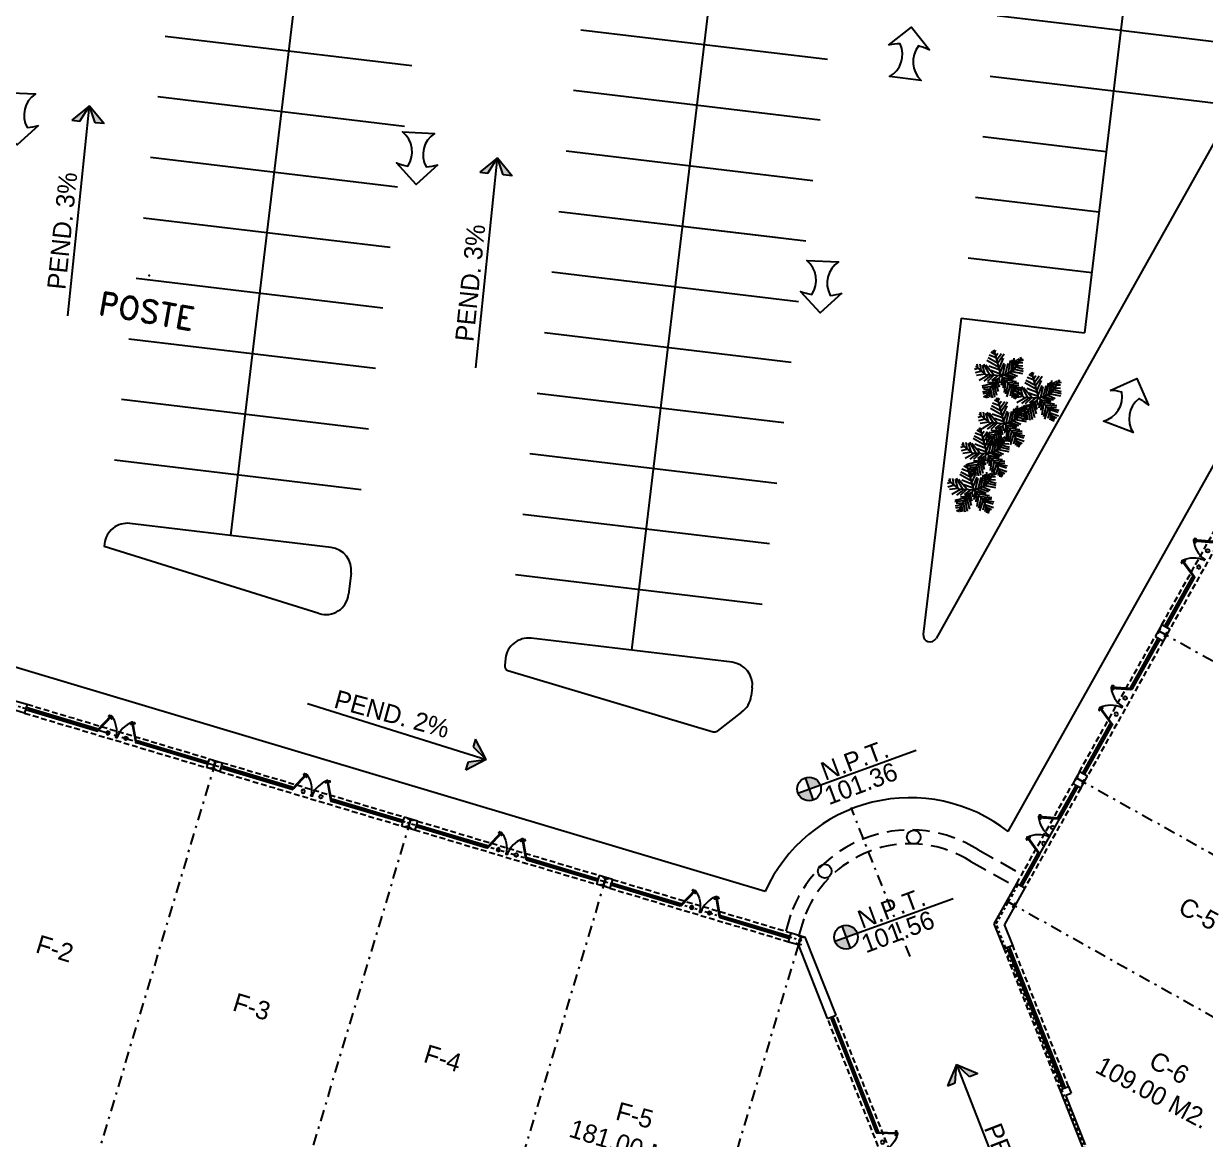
# Model space of a CAD drawing. Header units: millimetres. Extents: x 99 to 472, y 49 to 338.
# Drawn here: x 286.2 to 337.5, y 152.3 to 200.8 of the extents above; entities that cross this region are included whole.
import ezdxf

# ---------------------------------------------------------------- set-up
doc = ezdxf.new("R2010")
doc.units = ezdxf.units.MM
doc.linetypes.add('DASHDOT', pattern=[1, 0.5, -0.25, 0, -0.25])
doc.linetypes.add('HIDDEN', pattern=[0.375, 0.25, -0.125])
for name, color, linetype in [('AUX2', 6, 'Continuous'), ('BANQUETA', 4, 'Continuous'), ('BANQUETA.', 2, 'Continuous'), ('CALLES', 4, 'Continuous'), ('DETALLES', 4, 'Continuous'), ('EJE', 8, 'DASHDOT'), ('LOCALES', 5, 'Continuous'), ('MURO', 5, 'Continuous'), ('NIVELES', 32, 'Continuous'), ('PENDIENTES', 8, 'Continuous'), ('PUERTAS', 2, 'Continuous'), ('TEXTOS_Y_COTAS', 7, 'Continuous'), ('veg', 3, 'Continuous'), ('WALL', 4, 'Continuous')]:
    doc.layers.add(name, color=color, linetype=linetype)
doc.styles.add('ATTR', font='romans.shx', dxfattribs={"width": 0.8, "height": 0.7})
doc.styles.add('H1', font='hand.shx', dxfattribs={"height": 0.15})
doc.styles.add('ROMAND', font='romand.shx', dxfattribs={"height": 1})

# ---------------------------------------------------------------- blocks, each defined once
blk = doc.blocks.new('PUERTA90')
for p, q in [((0.087, 0.583), (0.051, 0.566)), ((0.14, 0.541), (0.121, 0.533)), ((0.144, 0.532), (0.126, 0.524)), ((0.182, 0.522), (0.156, 0.577)), ((0.037, 0.455), (0.011, 0.509)), ((0.049, 0.499), (0.067, 0.507)), ((0.053, 0.49), (0.071, 0.498)), ((0.434, -0.16), (0.397, -0.177)), ((0.45, -0.197), (0.397, -0.177)), ((0.414, -0.213), (0.434, -0.16))]:
    blk.add_line(p, q)
blk.add_lwpolyline([(0.051, 0.566, 0.210556), (-0.41, -0.237), (-0.395, -0.237), (-0.395, -0.252), (-0.41, -0.252)], format="xyb")
for points in [[(0.051, 0.566), (0.104, 0.547), (0.068, 0.53), (0.087, 0.583)], [(0.087, 0.489), (0.073, 0.494), (0.065, 0.512), (0.07, 0.525)], [(0.123, 0.506), (0.128, 0.519), (0.119, 0.537), (0.106, 0.542)], [(0.45, -0.252), (0.435, -0.252), (0.435, -0.237), (0.45, -0.237)]]:
    blk.add_lwpolyline(points)
for points in [[(0.45, -0.197), (0.087, 0.583), (0.051, 0.566), (0.414, -0.213)], [(0.182, 0.522), (0.146, 0.528), (0.137, 0.546), (0.156, 0.577), (0.165, 0.581), (0.191, 0.526)], [(0.002, 0.505), (0.011, 0.509), (0.047, 0.503), (0.055, 0.485), (0.037, 0.455), (0.027, 0.45)]]:
    blk.add_lwpolyline(points, close=True)
at = {"linetype": 'Continuous'}
for points in [[(-0.43, -0.262), (-0.43, -0.172), (-0.41, -0.172), (-0.41, -0.262)], [(0.47, -0.262), (0.47, -0.172), (0.45, -0.172), (0.45, -0.262)]]:
    blk.add_lwpolyline(points, close=True, dxfattribs=at)
at = {"layer": 'TEXTOS_Y_COTAS'}
blk.add_circle((-0.028, -0.182), 0.0765, dxfattribs=at)
at = {"layer": 'TEXTOS_Y_COTAS', "insert": (-0.083, -0.163), "char_height": 0.03, "width": 0.1975, "attachment_point": 1}
blk.add_mtext('\\fGraphite Light ATT|b0|i0|c162|p66;0.90', dxfattribs=at)
blk = doc.blocks.new('FLECHA3')
blk.add_lwpolyline([(-0.354, -0.354), (0, 0), (0.354, -0.354, 0.044777), (0.159, -0.308, 0.391731), (0.274, -0.89), (-0.274, -0.89, 0.391731), (-0.159, -0.308, 0.044777)], format="xyb", close=True)
blk = doc.blocks.new('arbol4')
for p, q in [((-0.15216, 0.75234), (-1.5867, 1.72758)), ((-0.2391, 1.28178), (-1.41282, 2.03412)), ((-0.36954, 1.97838), (-1.23894, 2.39634)), ((-0.45648, 2.42424), (-0.9564, 2.75862)), ((-0.54342, 2.81436), (-0.7173, 2.95368)), ((0.06774, -0.40404), (-0.56226, 3.01596)), ((-0.4782, 2.70288), (-0.32604, 2.95368)), ((-0.39126, 2.20134), (-0.08694, 2.56356)), ((-0.2826, 1.75548), (0.34776, 2.47998)), ((-0.2391, 1.25388), (0.69552, 2.39634)), ((-0.10872, 0.58512), (0.58686, 1.86696)), ((1.39104, 0.02784), (1.71708, 1.53258)), ((1.68774, 0.13596), (2.94774, 1.75596)), ((1.69536, 0.13932), (1.93446, 1.75548)), ((2.1735, 1.56042), (2.30394, 0.9474)), ((2.39088, 1.644), (2.58648, 1.30962)), ((2.71692, 1.78332), (2.78208, 1.56042)), ((-2.78214, 0.78018), (-3.28206, 0.6966)), ((-2.36916, 0.41796), (-3.23856, 0.25074)), ((-1.82226, -0.13404), (-3.08226, 1.12596)), ((-2.84736, 0.86382), (-2.8908, 1.33752)), ((-2.54304, 1.30962), (-2.47788, 0.52944)), ((-2.23878, 1.1703), (-2.0214, 0.05574)), ((-2.0649, 1.28178), (-1.3911, -0.16722)), ((-0.80424, -0.27864), (-1.7823, 1.11456)), ((-1.3911, 1.03098), (-0.10872, 0.41796)), ((-1.17372, 0.41796), (0, -0.11148)), ((0, 0), (0.60858, 1.1982)), ((0.06774, -0.40404), (1.68774, 0.13596)), ((0.30426, -0.30654), (0.73896, 1.05882)), ((0.6738, -0.19506), (1.13022, 1.1703)), ((1.04328, -0.05574), (1.45626, 1.47684)), ((1.52148, 0.05574), (2.86902, -0.30654)), ((1.84746, 0.33438), (2.95596, -0.0279)), ((1.9779, 1.44894), (2.0214, 0.58512)), ((2.06484, 0.58512), (2.99946, 0.25074)), ((2.23872, 0.78018), (2.95596, 0.66876)), ((2.49954, 1.14246), (2.99946, 1.08672)), ((2.6952, 1.3932), (3.1299, 1.44894)), ((-1.93446, -0.0279), (-3.06468, -0.08364)), ((-1.6302, -0.19506), (-2.80386, -0.75234)), ((-0.97812, -1.30968), (-2.4996, -1.53258)), ((-1.21722, -0.22296), (-2.217, -0.89172)), ((0.06774, -0.40404), (-1.82226, -0.13404)), ((-0.89118, -0.27864), (-1.73886, -0.9753)), ((-0.84768, -1.17036), (-1.73886, -1.17036)), ((0.06774, -0.40404), (-1.28226, -1.57404)), ((-0.32604, -0.33438), (-1.21722, -0.89172)), ((-1.17372, -1.50474), (-0.99984, -3.06516)), ((-0.32604, -0.75234), (-1.13028, -1.00314)), ((-0.9564, -1.30968), (-0.69552, -2.81436)), ((-0.73902, -1.08672), (-0.45648, -2.3685)), ((-0.49992, -0.91956), (-0.30432, -1.81122)), ((-0.21738, -0.61302), (-0.15216, -1.28178)), ((0.21732, -0.58518), (-0.02172, -1.61616)), ((0.06774, -0.40404), (1.14774, -1.75404)), ((0.17388, -0.55734), (1.52148, -0.9753)), ((0.36948, -0.78024), (0.1956, -1.95054)), ((0.60858, -1.08672), (0.28254, -2.56356)), ((0.45642, -0.30654), (1.63014, -0.91956)), ((0.91284, -1.4211), (0.45642, -2.81436)), ((0.52164, -0.9474), (1.99962, -1.28178)), ((0.73896, -0.19506), (1.91268, -0.75234)), ((0.80418, -1.30968), (2.28216, -1.53258)), ((1.15194, -0.05574), (2.1735, -0.61302)), ((-1.6302, -2.1456), (-2.4996, -2.28492)), ((-1.3911, -1.6998), (-2.47788, -1.72764)), ((-1.7823, -2.45214), (-2.47788, -2.53572)), ((-1.99968, -2.78652), (-2.39094, -2.95368)), ((-1.5432, -1.97844), (-2.34744, -1.95054)), ((-1.28226, -1.57404), (-2.18226, -3.10404)), ((-1.89102, -2.6193), (-1.84752, -3.06516)), ((-1.67364, -2.25708), (-1.60842, -3.03726)), ((-1.43454, -1.83912), (-1.30416, -3.1209)), ((1.15194, -1.75548), (0.56508, -3.14874)), ((1.28238, -2.22918), (1.02156, -3.093)), ((1.04328, -1.58832), (2.23872, -1.78338)), ((1.14774, -1.75404), (1.68774, -3.55404)), ((1.17372, -1.75548), (2.49954, -2.1456)), ((1.21716, -1.9227), (2.39088, -2.3964)), ((1.43454, -2.67504), (1.23888, -3.31596)), ((1.3476, -2.3685), (2.4126, -2.8422)), ((1.43454, -2.70288), (2.13006, -3.093)), ((1.5432, -3.00942), (1.91268, -3.26022)), ((1.5432, -3.14874), (1.45626, -3.45528)), ((1.67358, -3.39954), (1.76052, -3.45528))]:
    blk.add_line(p, q)
at = {"style": 'ATTR', "width": 0.8, "flags": 9}
blk.add_attdef('ESTCODE', (0.06774, -0.40404), '', height=0.042, dxfattribs=at)
blk = doc.blocks.new('A$C20FC3698')
at = {"layer": 'veg', "xscale": 0.9999998995489492, "yscale": 0.9999998995489492, "zscale": 0.9999998995489492}
blk.add_blockref('arbol4', (3.28, 3.55, -6.65), dxfattribs=at)

msp = doc.modelspace()

# ---------------------------------------------------------------- hatches: boundary and pattern name
at = {"layer": 'NIVELES'}
for points in [[(320.12665, 167.99985), (320.30259, 167.51478), (320.78766, 167.69073, 0.15795149), (320.59233, 167.94176, 0.24052554)], [(319.81753, 167.33884, 0.41421356), (320.47854, 167.02971), (320.30259, 167.51478)], [(321.73085, 161.56004), (321.90679, 161.07497), (322.39186, 161.25091, 0.15795149), (322.19652, 161.50194, 0.24052554)], [(321.42172, 160.89902, 0.41421356), (322.08274, 160.5899), (321.90679, 161.07497)]]:
    msp.add_hatch(color=256, dxfattribs=at).paths.add_polyline_path(points)
at = {"layer": 'PENDIENTES'}
h = msp.add_hatch(color=256, dxfattribs=at)
h.paths.add_polyline_path([(289.0366, 197.20956), (289.28237, 196.47291), (289.66636, 196.43277)])
h.paths.add_polyline_path([(289.0366, 197.20956), (288.25981, 196.57979), (288.61296, 196.54288)])
h = msp.add_hatch(color=256, dxfattribs=at)
h.paths.add_polyline_path([(306.76751, 194.94603), (307.01328, 194.20938), (307.39727, 194.16924)])
h.paths.add_polyline_path([(306.76751, 194.94603), (305.99072, 194.31626), (306.34387, 194.27935)])
h = msp.add_hatch(color=256, dxfattribs=at)
h.paths.add_polyline_path([(306.26827, 168.79421), (305.49745, 168.69988), (305.38173, 168.33154)])
h.paths.add_polyline_path([(306.26827, 168.79421), (305.8056, 169.68074), (305.69918, 169.342)])
h = msp.add_hatch(color=256, dxfattribs=at)
h.paths.add_polyline_path([(326.70885, 155.53488), (327.27095, 154.99906), (327.62904, 155.14341)])
h.paths.add_polyline_path([(326.70885, 155.53488), (326.31737, 154.61469), (326.6467, 154.74744)])

# ---------------------------------------------------------------- linework, layer by layer
at = {"color": 2, "linetype": 'Continuous', "ltscale": 0.3}
for p, q in [((333.52627, 197.85743), (338.359, 197.27929)), ((328.95644, 165.66103), (342.61254, 190.02835)), ((318.39435, 163.0599), (283.58948, 173.47403))]:
    msp.add_line(p, q, dxfattribs=at)
at = {"color": 9, "linetype": 'HIDDEN'}
for p, q in [((335.63325, 174.66004), (338.92346, 180.53094)), ((339.2724, 180.33538), (335.98219, 174.46449)), ((332.04971, 168.26574), (335.33992, 174.13663)), ((335.68886, 173.94108), (332.39865, 168.07018)), ((286.32361, 171.19461, 206.37533), (294.22738, 168.82969, 206.37533)), ((286.20895, 170.8114, 206.37533), (294.11272, 168.44647, 206.37533)), ((294.8022, 168.65769, 206.37533), (302.70598, 166.29277, 206.37533)), ((294.68754, 168.27448, 206.37533), (302.59131, 165.90955, 206.37533)), ((329.3278, 163.4089), (331.75638, 167.74233)), ((332.10531, 167.54677), (329.67674, 163.21335)), ((303.2808, 166.12077, 206.37533), (311.18457, 163.75585, 206.37533)), ((303.16613, 165.73756, 206.37533), (311.06991, 163.37263, 206.37533)), ((311.75939, 163.58385, 206.37533), (319.52512, 161.26023, 206.37533)), ((311.64473, 163.20064, 206.37533), (319.41046, 160.87702, 206.37533)), ((331.20864, 154.43225), (328.77676, 160.57718)), ((331.58057, 154.57944), (329.14869, 160.72437)), ((325.88505, 146.55161), (321.47758, 157.6885)), ((325.51311, 146.40442), (321.10565, 157.54131))]:
    msp.add_line(p, q, dxfattribs=at)
at = {"color": 5, "linetype": 'Continuous', "ltscale": 0.3}
for p, q in [((335.63325, 174.66004), (335.33992, 174.13663)), ((335.63325, 174.66004), (335.98219, 174.46449)), ((335.33992, 174.13663), (335.68886, 173.94108)), ((335.98219, 174.46449), (335.68886, 173.94108)), ((332.04971, 168.26574), (331.75638, 167.74233)), ((332.39865, 168.07018), (332.04971, 168.26574)), ((332.10531, 167.54677), (332.39865, 168.07018)), ((332.10531, 167.54677), (332.39865, 168.07018)), ((332.10531, 167.54677), (331.75638, 167.74233)), ((328.348, 161.66058), (329.3278, 163.4089)), ((329.3278, 163.4089), (329.67674, 163.21335)), ((329.67674, 163.21335), (328.78992, 161.63094)), ((328.77676, 160.57718), (328.348, 161.66058)), ((329.14869, 160.72437), (328.78992, 161.63094)), ((321.10565, 157.54131), (319.83591, 160.74972)), ((321.47758, 157.6885), (320.13645, 161.07731)), ((328.77676, 160.57718), (329.14869, 160.72437)), ((321.10565, 157.54131), (321.47758, 157.6885)), ((331.20864, 154.43225), (331.58057, 154.57944)), ((331.58057, 154.57944), (331.69097, 154.30049)), ((332.2861, 151.70971), (331.20864, 154.43225)), ((331.45851, 154.20849), (331.69097, 154.30049)), ((332.314, 152.04683), (331.45851, 154.20849))]:
    msp.add_line(p, q, dxfattribs=at)
at = {"color": 8, "linetype": 'DASHDOT', "ltscale": 0.3}
for p, q in [((286.26628, 171.00301, 206.37533), (285.69146, 171.175, 206.37533)), ((319.98618, 160.91351), (302.64864, 166.10116)), ((328.43086, 161.65502), (329.39323, 163.37223)), ((333.48215, 148.8913), (328.43086, 161.65502))]:
    msp.add_line(p, q, dxfattribs=at)
at = {"color": 32}
for p, q in [((319.81753, 167.33884), (324.95374, 169.20187)), ((320.12665, 167.99985), (320.47854, 167.02971)), ((321.42172, 160.89902), (326.55794, 162.76206)), ((321.73085, 161.56004), (322.08274, 160.5899))]:
    msp.add_line(p, q, dxfattribs=at)
at = {"color": 3}
for points in [[(335.86111, 174.3049), (335.76178, 174.12765), (335.74655, 174.13619), (335.79388, 174.22066), (335.51693, 174.37587), (335.46959, 174.2914), (335.45436, 174.29993), (335.5537, 174.47718), (335.56893, 174.46865), (335.52159, 174.38418), (335.79854, 174.22897), (335.84588, 174.31344)], [(332.27757, 167.91059), (332.17824, 167.73335), (332.163, 167.74188), (332.21034, 167.82635), (331.93339, 167.98156), (331.88605, 167.89709), (331.87082, 167.90563), (331.97016, 168.08288), (331.98539, 168.07434), (331.93805, 167.98987), (332.215, 167.83466), (332.26234, 167.91913)], [(311.36735, 163.67677), (311.56177, 163.61766), (311.55669, 163.60095), (311.46404, 163.62912), (311.37167, 163.32535), (311.46432, 163.29718), (311.45924, 163.28048), (311.26483, 163.33959), (311.26991, 163.3563), (311.36256, 163.32813), (311.45492, 163.63189), (311.36227, 163.66007)], [(329.27096, 162.54575), (329.17163, 162.3685), (329.1564, 162.37704), (329.20374, 162.46151), (328.92679, 162.61672), (328.87945, 162.53225), (328.86421, 162.54078), (328.96355, 162.71803), (328.97878, 162.70949), (328.93144, 162.62502), (329.20839, 162.46981), (329.25573, 162.55428)], [(319.85502, 161.13768), (320.04943, 161.07856), (320.04435, 161.06186), (319.9517, 161.09003), (319.85934, 160.78626), (319.95199, 160.75809), (319.94691, 160.74138), (319.7525, 160.80049), (319.75758, 160.8172), (319.85023, 160.78903), (319.94259, 161.0928), (319.84994, 161.12097)]]:
    msp.add_lwpolyline(points, close=True, dxfattribs=at)
at = {"color": 3, "elevation": 206.37533}
for points in [[(294.4107, 168.74935), (294.60511, 168.69024), (294.60003, 168.67353), (294.50738, 168.7017), (294.41502, 168.39793), (294.50767, 168.36976), (294.50259, 168.35305), (294.30818, 168.41217), (294.31326, 168.42887), (294.40591, 168.4007), (294.49827, 168.70447), (294.40562, 168.73264)], [(302.89001, 166.21492), (303.08442, 166.15581), (303.07934, 166.1391), (302.98669, 166.16727), (302.89433, 165.86351), (302.98697, 165.83533), (302.98189, 165.81863), (302.78748, 165.87774), (302.79256, 165.89445), (302.88521, 165.86628), (302.97758, 166.17004), (302.88493, 166.19822)]]:
    msp.add_lwpolyline(points, close=True, dxfattribs=at)
at = {"color": 32}
for centre in [(320.30259, 167.51478), (321.90679, 161.07497)]:
    msp.add_circle(centre, 0.51599, dxfattribs=at)
at = {"color": 5, "linetype": 'Continuous', "ltscale": 0.3}
for centre in [(324.84761, 165.42358), (320.98217, 163.94347)]:
    msp.add_circle(centre, 0.29894, dxfattribs=at)
at = {"color": 2, "linetype": 'Continuous', "ltscale": 0.3}
msp.add_arc((324.692, 160.23244), 6.90326, 51.848543, 155.821329, dxfattribs=at)
at = {"layer": 'BANQUETA'}
for p, q in [((335.7641, 174.58671), (336.96921, 176.73704)), ((335.85134, 174.53782), (337.05644, 176.68815)), ((336.39632, 175.67391), (336.96221, 176.68365)), ((336.42249, 175.65924), (336.98838, 176.66898)), ((337.032, 176.64454), (336.94476, 176.69343)), ((337.05644, 176.68815), (336.96921, 176.73704)), ((336.44866, 175.64457), (337.01455, 176.65431)), ((336.44167, 175.59118), (336.35443, 175.64007)), ((336.46611, 175.6348), (336.37888, 175.68368)), ((335.83044, 174.66416), (336.37188, 175.63029)), ((335.85661, 174.6495), (336.39805, 175.61562)), ((335.88278, 174.63483), (336.42422, 175.60096)), ((335.90022, 174.62505), (335.81299, 174.67394)), ((334.26566, 171.91296), (335.47077, 174.0633)), ((334.3529, 171.86407), (335.558, 174.01441)), ((334.89788, 173.00016), (335.43933, 173.96629)), ((334.92406, 172.9855), (335.4655, 173.95162)), ((334.95023, 172.97083), (335.49167, 173.93695)), ((335.42188, 173.97606), (335.50911, 173.92718)), ((334.30755, 171.9468), (334.87344, 172.95655)), ((334.33372, 171.93214), (334.89961, 172.94188)), ((334.35989, 171.91747), (334.92578, 172.92721)), ((334.94323, 172.91743), (334.85599, 172.96632)), ((334.96767, 172.96105), (334.88044, 173.00994)), ((334.96767, 172.96105), (334.88044, 173.00994)), ((334.3529, 171.86407), (334.26566, 171.91296)), ((334.37734, 171.90769), (334.29011, 171.95658)), ((289.37027, 170.12644), (286.28061, 171.05091)), ((286.37641, 171.02224, 206.37533), (286.34775, 170.92644, 206.37533)), ((289.3416, 170.03063), (286.25195, 170.95511)), ((286.99417, 170.7539), (286.35348, 170.9456)), ((287.00277, 170.78264), (286.36208, 170.97434)), ((287.01137, 170.81138), (286.37068, 171.00308)), ((286.98843, 170.73474), (287.0171, 170.83054)), ((287.03634, 170.7204), (287.065, 170.81621)), ((287.77856, 170.5192), (287.04207, 170.73957)), ((287.78716, 170.54794), (287.05067, 170.76831)), ((287.79576, 170.57668), (287.05927, 170.79705)), ((287.77282, 170.50004), (287.80149, 170.59584)), ((287.82072, 170.4857), (287.84939, 170.58151)), ((288.54324, 170.29039), (287.82646, 170.50486)), ((288.55184, 170.31913), (287.83506, 170.53361)), ((288.56044, 170.34787), (287.84366, 170.56235)), ((288.53751, 170.27123, 206.37533), (288.56618, 170.36703, 206.37533)), ((288.58541, 170.2569, 206.37533), (288.61408, 170.3527, 206.37533)), ((289.29943, 170.06413), (288.59114, 170.27606)), ((289.30803, 170.09287), (288.59974, 170.3048)), ((289.31663, 170.12161), (288.60834, 170.33354)), ((289.32237, 170.14077, 206.37533), (289.2937, 170.04497, 206.37533)), ((289.37027, 170.12644, 206.37533), (289.3416, 170.03063, 206.37533)), ((332.18056, 168.1924), (333.38567, 170.34274)), ((332.26779, 168.14351), (333.4729, 170.29385)), ((332.81278, 169.2796), (333.37867, 170.28934)), ((332.83895, 169.26494), (333.40484, 170.27468)), ((332.86512, 169.25027), (333.43101, 170.26001)), ((333.44846, 170.25023), (333.36122, 170.29912)), ((333.4729, 170.29385), (333.38567, 170.34274)), ((291.09473, 169.61045, 206.37533), (291.06606, 169.51465, 206.37533)), ((294.15572, 168.59018), (291.06606, 169.51465)), ((294.18438, 168.68598), (291.09473, 169.61045)), ((291.14263, 169.59612, 206.37533), (291.11396, 169.50032, 206.37533)), ((291.84421, 169.30269), (291.1197, 169.51948)), ((291.85281, 169.33143), (291.1283, 169.54822)), ((291.86141, 169.36018), (291.1369, 169.57696)), ((291.83848, 169.28353), (291.86714, 169.37934)), ((291.88638, 169.2692), (291.91504, 169.365)), ((292.61662, 169.07158), (291.89211, 169.28836)), ((292.62522, 169.10032), (291.90071, 169.3171)), ((292.63382, 169.12906), (291.90931, 169.34584)), ((292.61089, 169.05241), (292.63956, 169.14822)), ((292.65879, 169.03808), (292.68746, 169.13389)), ((293.38904, 168.84046), (292.66452, 169.05724)), ((293.39764, 168.8692), (292.67312, 169.08598)), ((293.40624, 168.89794), (292.68172, 169.11472)), ((332.2469, 168.26986), (332.78834, 169.23598)), ((332.27307, 168.25519), (332.81451, 169.22132)), ((332.29924, 168.24053), (332.84068, 169.20665)), ((332.85813, 169.19687), (332.77089, 169.24576)), ((332.88257, 169.24049), (332.79533, 169.28938)), ((293.3833, 168.8213), (293.41197, 168.9171)), ((293.43121, 168.80696), (293.45987, 168.90277)), ((294.06565, 168.63801), (293.43694, 168.82613)), ((294.07425, 168.66675), (293.44554, 168.85487)), ((294.08285, 168.69549), (293.45414, 168.88361)), ((294.08858, 168.71465, 206.37533), (294.05992, 168.61885, 206.37533)), ((297.84886, 167.58952), (294.7592, 168.51399)), ((294.85501, 168.48532, 206.37533), (294.82634, 168.38952, 206.37533)), ((295.48996, 168.27446), (294.84927, 168.46616)), ((297.8202, 167.49371), (294.73054, 168.41818)), ((295.47276, 168.21698), (294.83207, 168.40868)), ((295.48136, 168.24572), (294.84067, 168.43742)), ((295.46703, 168.19782), (295.49569, 168.29362)), ((295.51493, 168.18348), (295.54359, 168.27929)), ((296.25715, 167.98228), (295.52066, 168.20264)), ((296.26575, 168.01102), (295.52926, 168.23139)), ((296.27435, 168.03976), (295.53786, 168.26013)), ((296.25142, 167.96312), (296.28008, 168.05892)), ((296.29932, 167.94878), (296.32798, 168.04459)), ((297.02184, 167.75347), (296.30505, 167.96794)), ((297.03044, 167.78221), (296.31365, 167.99668)), ((297.03904, 167.81095), (296.32225, 168.02543)), ((332.31668, 168.23075), (332.22945, 168.27964)), ((297.0161, 167.73431, 206.37533), (297.04477, 167.83011, 206.37533)), ((297.064, 167.71998, 206.37533), (297.09267, 167.81578, 206.37533)), ((297.77803, 167.52721), (297.06974, 167.73914)), ((297.78663, 167.55595), (297.07834, 167.76788)), ((297.79523, 167.58469), (297.08694, 167.79662)), ((297.80096, 167.60385, 206.37533), (297.77229, 167.50805, 206.37533)), ((297.84886, 167.58952, 206.37533), (297.8202, 167.49371, 206.37533)), ((331.88723, 167.66899), (331.11294, 166.28739)), ((331.97446, 167.62011), (331.20017, 166.2385)), ((331.85579, 167.57198), (331.52975, 166.99023)), ((331.88196, 167.55732), (331.55592, 166.97556)), ((331.90813, 167.54265), (331.58209, 166.96089)), ((331.92557, 167.53287), (331.83834, 167.58176)), ((299.57332, 167.07353, 206.37533), (299.54465, 166.97773, 206.37533)), ((302.63431, 166.05326), (299.54465, 166.97773)), ((302.66298, 166.14906), (299.57332, 167.07353)), ((299.62122, 167.0592, 206.37533), (299.59256, 166.9634, 206.37533)), ((300.3228, 166.76577), (299.59829, 166.98256)), ((300.3314, 166.79451), (299.60689, 167.0113)), ((300.34, 166.82325), (299.61549, 167.04004)), ((331.50531, 166.94661), (331.15483, 166.32123)), ((331.53148, 166.93194), (331.181, 166.30657)), ((331.55765, 166.91727), (331.20717, 166.2919)), ((331.5751, 166.9075), (331.48786, 166.95639)), ((331.59954, 166.95111), (331.51231, 167)), ((300.31707, 166.74661), (300.34573, 166.84242)), ((300.36497, 166.73228), (300.39364, 166.82808)), ((301.09522, 166.53466), (300.3707, 166.75144)), ((301.10382, 166.5634), (300.3793, 166.78018)), ((301.11242, 166.59214), (300.3879, 166.80892)), ((301.08948, 166.51549), (301.11815, 166.6113)), ((301.13738, 166.50116), (301.16605, 166.59696)), ((301.86763, 166.30354), (301.14312, 166.52032)), ((301.87623, 166.33228), (301.15172, 166.54906)), ((301.88483, 166.36102), (301.16032, 166.5778)), ((301.8619, 166.28438), (301.89056, 166.38018)), ((301.9098, 166.27004), (301.93846, 166.36585)), ((302.54424, 166.10109), (301.91553, 166.2892)), ((302.55284, 166.12983), (301.92413, 166.31795)), ((302.56144, 166.15857), (301.93273, 166.34669)), ((302.56717, 166.17773, 206.37533), (302.53851, 166.08192, 206.37533)), ((303.20913, 165.88126, 206.37533), (306.29879, 164.95679, 206.37533)), ((303.2378, 165.97707, 206.37533), (306.32745, 165.0526, 206.37533)), ((303.3336, 165.9484, 206.37533), (303.30493, 165.8526, 206.37533)), ((303.31927, 165.9005, 206.37533), (303.95995, 165.7088, 206.37533)), ((303.32787, 165.92924, 206.37533), (303.96855, 165.73754, 206.37533)), ((330.32018, 164.66828), (331.20017, 166.2385)), ((331.20017, 166.2385), (331.11294, 166.28739)), ((331.22462, 166.28212), (331.13738, 166.33101)), ((303.31067, 165.87176, 206.37533), (303.95135, 165.68006, 206.37533)), ((303.94562, 165.6609, 206.37533), (303.97428, 165.7567, 206.37533)), ((303.99352, 165.64656, 206.37533), (304.02219, 165.74237, 206.37533)), ((303.99925, 165.66572, 206.37533), (304.73574, 165.44536, 206.37533)), ((304.00785, 165.69446, 206.37533), (304.74434, 165.4741, 206.37533)), ((304.01645, 165.72321, 206.37533), (304.75294, 165.50284, 206.37533)), ((304.73001, 165.4262, 206.37533), (304.75867, 165.522, 206.37533)), ((304.77791, 165.41186, 206.37533), (304.80658, 165.50767, 206.37533)), ((304.78364, 165.43102, 206.37533), (305.52013, 165.21065, 206.37533)), ((304.79224, 165.45976, 206.37533), (305.52873, 165.2394, 206.37533)), ((304.80084, 165.4885, 206.37533), (305.53733, 165.26814, 206.37533)), ((305.5144, 165.19149, 206.37533), (305.54306, 165.2873, 206.37533)), ((305.5623, 165.17716, 206.37533), (305.59097, 165.27296, 206.37533)), ((305.56803, 165.19632, 206.37533), (306.30452, 164.97595, 206.37533)), ((305.57663, 165.22506, 206.37533), (306.31312, 165.00469, 206.37533)), ((305.58523, 165.2538, 206.37533), (306.32172, 165.03344, 206.37533)), ((306.32745, 165.0526, 206.37533), (306.29879, 164.95679, 206.37533)), ((308.05191, 164.53661, 206.37533), (308.02325, 164.44081, 206.37533)), ((308.02325, 164.44081, 206.37533), (311.1129, 163.51634, 206.37533)), ((308.02898, 164.45997, 206.37533), (308.74152, 164.24677, 206.37533)), ((308.03758, 164.48871, 206.37533), (308.75012, 164.27551, 206.37533)), ((308.04618, 164.51745, 206.37533), (308.75872, 164.30425, 206.37533)), ((308.05191, 164.53661, 206.37533), (311.14157, 163.61214, 206.37533)), ((330.23294, 164.71717), (329.45866, 163.33557)), ((330.32018, 164.66828), (329.54589, 163.28668)), ((330.22595, 164.66377), (329.87547, 164.0384)), ((330.25212, 164.64911), (329.90164, 164.02373)), ((330.27829, 164.63444), (329.92781, 164.00907)), ((330.29573, 164.62466), (330.2085, 164.67355)), ((330.32018, 164.66828), (330.23294, 164.71717)), ((308.73578, 164.22761, 206.37533), (308.76445, 164.32341, 206.37533)), ((308.78369, 164.21327, 206.37533), (308.81235, 164.30908, 206.37533)), ((308.78942, 164.23244, 206.37533), (309.50196, 164.01923, 206.37533)), ((308.79802, 164.26118, 206.37533), (309.51056, 164.04797, 206.37533)), ((308.80662, 164.28992, 206.37533), (309.51916, 164.07672, 206.37533)), ((309.49622, 164.00007, 206.37533), (309.52489, 164.09588, 206.37533)), ((309.54412, 163.98574, 206.37533), (309.57279, 164.08154, 206.37533)), ((309.54986, 164.0049, 206.37533), (310.26239, 163.7917, 206.37533)), ((309.55846, 164.03364, 206.37533), (310.27099, 163.82044, 206.37533)), ((309.56706, 164.06238, 206.37533), (310.27959, 163.84918, 206.37533)), ((310.25666, 163.77254, 206.37533), (310.28533, 163.86834, 206.37533)), ((310.30456, 163.75821, 206.37533), (310.33323, 163.85401, 206.37533)), ((310.3275, 163.83485, 206.37533), (311.04003, 163.62165, 206.37533)), ((329.85102, 163.99478), (329.52499, 163.41302)), ((329.8772, 163.98011), (329.55116, 163.39836)), ((329.90337, 163.96545), (329.57733, 163.38369)), ((329.92081, 163.95567), (329.83358, 164.00456)), ((329.94526, 163.99929), (329.85802, 164.04818)), ((310.3103, 163.77737, 206.37533), (311.02283, 163.56416, 206.37533)), ((310.3189, 163.80611, 206.37533), (311.03143, 163.59291, 206.37533)), ((311.04577, 163.64081, 206.37533), (311.0171, 163.545, 206.37533)), ((311.68772, 163.34434, 206.37533), (314.70522, 162.44177, 412.75066)), ((311.71639, 163.44015, 206.37533), (314.73388, 162.53757, 412.75066)), ((311.81219, 163.41148, 206.37533), (311.78353, 163.31568, 206.37533)), ((311.78926, 163.33484, 206.37533), (312.74732, 163.04827, 275.17655)), ((311.79786, 163.36358, 206.37533), (312.75592, 163.07701, 275.17655)), ((311.80646, 163.39232, 206.37533), (312.76452, 163.10576, 275.17655)), ((329.50755, 163.4228), (329.59478, 163.37391)), ((312.77023, 163.12482, 206.37533), (312.74156, 163.02902, 206.37533)), ((312.81813, 163.11049, 206.37533), (312.78946, 163.01469, 206.37533)), ((312.79522, 163.03395, 278.61661), (313.75328, 162.74738, 347.41783)), ((312.80382, 163.06269, 278.61661), (313.76188, 162.77612, 347.41783)), ((312.81242, 163.09143, 278.61661), (313.77048, 162.80486, 347.41783)), ((313.77616, 162.82383, 206.37533), (313.74749, 162.72803, 206.37533)), ((313.82406, 162.8095, 206.37533), (313.7954, 162.7137, 206.37533)), ((313.80119, 162.73305, 350.85789), (314.66305, 162.47526, 412.75066)), ((313.80979, 162.76179, 350.85789), (314.67165, 162.504, 412.75066)), ((313.81839, 162.79053, 350.85789), (314.68025, 162.53274, 412.75066)), ((314.65732, 162.4561, 206.37533), (314.68598, 162.5519, 206.37533)), ((314.70522, 162.44177, 206.37533), (314.73388, 162.53757, 206.37533)), ((316.43915, 161.92264, 206.37533), (316.46782, 162.01845, 206.37533)), ((316.43915, 161.92265, 206.37533), (319.45346, 161.02072, 206.37533)), ((316.46782, 162.01845, 206.37533), (319.48212, 161.11652, 206.37533)), ((316.48705, 161.90831, 206.37533), (316.51572, 162.00412, 206.37533)), ((316.49279, 161.92747, 206.37533), (317.34708, 161.67186, 206.37533)), ((316.50139, 161.95621), (317.35568, 161.7006)), ((316.50139, 161.95621, 206.37533), (317.35568, 161.7006, 206.37533)), ((316.50999, 161.98496, 206.37533), (317.36428, 161.72934, 206.37533)), ((317.37001, 161.7485, 206.37533), (317.34135, 161.6527, 206.37533)), ((317.41791, 161.73417, 206.37533), (317.38925, 161.63836, 206.37533)), ((317.39498, 161.65752, 206.37533), (318.35523, 161.3702, 206.37533)), ((317.40358, 161.68626), (318.36383, 161.39894)), ((317.40358, 161.68626, 206.37533), (318.36383, 161.39894, 206.37533)), ((317.41218, 161.71501, 206.37533), (318.37243, 161.42768, 206.37533)), ((318.37817, 161.44684, 206.37533), (318.3495, 161.35104, 206.37533)), ((318.42607, 161.43251, 206.37533), (318.3974, 161.33671, 206.37533)), ((318.40314, 161.35587, 206.37533), (319.36339, 161.06855, 206.37533)), ((318.41173, 161.38461), (319.37199, 161.09729)), ((318.41173, 161.38461, 206.37533), (319.37199, 161.09729, 206.37533)), ((318.42033, 161.41335, 206.37533), (319.38059, 161.12603, 206.37533)), ((319.35765, 161.04939), (319.38632, 161.14519)), ((331.34812, 154.48744), (328.91624, 160.63238)), ((328.95303, 160.53939), (329.04602, 160.57619)), ((329.25032, 159.84256), (328.97163, 160.54675)), ((329.27821, 159.8536), (328.99953, 160.55779)), ((331.4411, 154.52424), (329.00922, 160.66918)), ((329.30611, 159.86464), (329.02742, 160.56883)), ((329.23172, 159.8352), (329.3247, 159.872)), ((329.25012, 159.78871), (329.3431, 159.82551)), ((329.5474, 159.09188), (329.26872, 159.79607)), ((329.5753, 159.10292), (329.29661, 159.80711)), ((329.60319, 159.11396), (329.32451, 159.81815)), ((329.52881, 159.08452), (329.62179, 159.12132)), ((329.5472, 159.03803), (329.64019, 159.07483)), ((329.84449, 158.3412), (329.5658, 159.04539)), ((329.87238, 158.35224), (329.5937, 159.05643)), ((329.90028, 158.36328), (329.62159, 159.06747)), ((329.82589, 158.33384), (329.91887, 158.37064)), ((329.84429, 158.28735), (329.93727, 158.32415)), ((330.14157, 157.59052), (329.86289, 158.29471)), ((330.16947, 157.60156), (329.89078, 158.30575)), ((330.19736, 157.6126), (329.91868, 158.31679)), ((323.22597, 152.59125), (321.24512, 157.59651)), ((323.22597, 152.59125), (321.24512, 157.59651)), ((321.28192, 157.50352), (321.3749, 157.54032)), ((321.80202, 156.24368), (321.30052, 157.51088)), ((321.82991, 156.25472), (321.32841, 157.52192)), ((323.31895, 152.62805), (321.33811, 157.6333)), ((323.31895, 152.62805), (321.33811, 157.6333)), ((321.85781, 156.26576), (321.35631, 157.53296)), ((330.12298, 157.58316), (330.21596, 157.61996)), ((330.14138, 157.53667), (330.23436, 157.57346)), ((330.43866, 156.83983), (330.15997, 157.54402)), ((330.46655, 156.85087), (330.18787, 157.55506)), ((330.49445, 156.86191), (330.21576, 157.5661)), ((330.42006, 156.83247), (330.51305, 156.86927)), ((330.43846, 156.78598), (330.53144, 156.82278)), ((330.73574, 156.08915), (330.45706, 156.79334)), ((330.76364, 156.10019), (330.48495, 156.80438)), ((330.79153, 156.11123), (330.51285, 156.81542)), ((321.78342, 156.23632), (321.8764, 156.27312)), ((321.80182, 156.18983), (321.8948, 156.22663)), ((322.32192, 154.92999), (321.82042, 156.19719)), ((322.34981, 154.94102), (321.84831, 156.20823)), ((322.37771, 154.95206), (321.87621, 156.21927)), ((330.71715, 156.08179), (330.81013, 156.11859)), ((330.73555, 156.0353), (330.82853, 156.0721)), ((331.0348, 155.33349), (330.75414, 156.04266)), ((331.0627, 155.34453), (330.78204, 156.0537)), ((331.09059, 155.35557), (330.80993, 156.06474)), ((331.0162, 155.32613), (331.10919, 155.36293)), ((331.0346, 155.27964), (331.12759, 155.31643)), ((331.32991, 154.58779), (331.0532, 155.28699)), ((331.35781, 154.59883), (331.0811, 155.29803)), ((331.3857, 154.60987), (331.10899, 155.30907)), ((322.30332, 154.92263), (322.3963, 154.95942)), ((322.32172, 154.87613), (322.4147, 154.91293)), ((322.77404, 153.78755), (322.34032, 154.88349)), ((322.80194, 153.79858), (322.36821, 154.89453)), ((322.82983, 153.80962), (322.39611, 154.90557)), ((331.31132, 154.58043), (331.4043, 154.61723)), ((322.75545, 153.78019), (322.84843, 153.81698)), ((322.77384, 153.73369), (322.86683, 153.77049)), ((323.22617, 152.64511), (322.79244, 153.74105)), ((323.25406, 152.65614), (322.82034, 153.75209)), ((323.28196, 152.66718), (322.84823, 153.76313)), ((323.30055, 152.67454), (323.20757, 152.63775)), ((323.31895, 152.62805), (323.22597, 152.59125))]:
    msp.add_line(p, q, dxfattribs=at)
at = {"layer": 'BANQUETA.', "color": 2}
for p, q in [((299.56579, 215.36804), (295.15897, 178.5307)), ((317.3114, 213.01058), (312.58981, 173.54199)), ((334.78536, 208.38238), (332.26718, 187.33247)), ((338.58507, 196.83475), (329.09662, 179.90399)), ((326.90541, 187.97389), (326.13834, 181.56189)), ((326.90541, 187.97389), (332.26718, 187.33247)), ((326.13834, 181.56189), (325.26293, 174.24412)), ((329.09662, 179.90399), (325.82251, 174.06182)), ((299.52782, 178.00806), (290.79012, 179.05334)), ((289.67842, 178.1792), (289.66316, 178.05165)), ((299.00123, 175.1399), (289.66316, 178.05165)), ((300.40196, 176.89636), (300.29183, 175.97579))]:
    msp.add_line(p, q, dxfattribs=at)
for centre, radius, start, end in [((290.67134, 178.06042), 1, 83.178176, 173.178176), ((299.40904, 177.01514), 1, 353.178176, 83.178176), ((299.29891, 176.09457), 1, 252.681761, 353.178176), ((325.5608, 174.20848), 0.3, 173.178176, 330.732547)]:
    msp.add_arc(centre, radius, start, end, dxfattribs=at)
at = {"layer": 'CALLES'}
for p, q in [((328.47927, 201.13009), (332.64954, 200.6312)), ((328.1645, 198.49885), (333.52627, 197.85743)), ((327.84973, 195.86761), (333.2115, 195.22619)), ((327.53495, 193.23637), (332.89672, 192.59495)), ((327.22018, 190.60513), (332.58195, 189.96371))]:
    msp.add_line(p, q, dxfattribs=at)
at = {"layer": 'CALLES', "linetype": 'Continuous'}
for p, q in [((321.0993, 199.21296), (310.37576, 200.49581)), ((332.64954, 200.6312), (339.20281, 199.84724)), ((303.03892, 198.93919), (292.31538, 200.22203)), ((320.78453, 196.58172), (310.06099, 197.86457)), ((302.72415, 196.30795), (292.00061, 197.5908)), ((320.46976, 193.95048), (309.74622, 195.23333)), ((302.40938, 193.67671), (291.68584, 194.95956)), ((320.15498, 191.31924), (309.43144, 192.60209)), ((318.96348, 191.46178), (309.43144, 192.60209)), ((302.0946, 191.04547), (291.37106, 192.32832)), ((301.77983, 188.41423), (291.05629, 189.69708)), ((319.84021, 188.688), (309.11667, 189.97085)), ((301.46506, 185.78299), (290.74152, 187.06584)), ((319.52544, 186.05676), (308.8019, 187.33961)), ((301.15029, 183.15175), (290.42675, 184.4346)), ((319.21067, 183.42553), (308.48713, 184.70837)), ((300.83551, 180.52051), (290.11197, 181.80336)), ((318.89589, 180.79429), (308.17235, 182.07713)), ((318.58112, 178.16305), (307.85758, 179.4459)), ((318.26635, 175.53181), (307.54281, 176.81466)), ((316.95865, 173.01935), (308.22096, 174.06464)), ((307.10925, 173.1905), (307.07253, 172.88349)), ((307.21378, 172.66812), (316.12869, 170.00065)), ((317.83279, 171.90765), (317.79104, 171.55863)), ((317.36589, 170.85422), (316.30859, 170.03422))]:
    msp.add_line(p, q, dxfattribs=at)
for centre, radius, start, end in [((308.10217, 173.07172), 1, 83.178176, 173.178176), ((307.27111, 172.85973), 0.2, 173.178176, 253.342038), ((316.83987, 172.02643), 1, 353.178176, 83.178176), ((316.79812, 171.67741), 1, 304.595001, 353.178176)]:
    msp.add_arc(centre, radius, start, end, dxfattribs=at)
at = {"layer": 'DETALLES'}
msp.add_point((291.61913, 189.83101, 101.11), dxfattribs=at)
at = {"layer": 'EJE', "color": 8, "linetype": 'DASHDOT'}
for p, q in [((335.48658, 174.39834), (349.53695, 166.52413)), ((294.07425, 168.66675), (286.36208, 170.97434)), ((294.51479, 168.74369, 206.37533), (288.52206, 148.71551, 206.37533)), ((294.17005, 168.63808, 206.37533), (294.74487, 168.46609)), ((331.90304, 168.00403), (345.95341, 160.12982)), ((324.692, 160.23244), (322.12698, 166.71379)), ((302.99339, 166.20677, 206.37533), (297.00066, 146.17859, 206.37533)), ((311.47198, 163.66985, 206.37533), (305.47925, 143.64167, 206.37533)), ((328.89644, 162.63918), (342.9468, 154.76498)), ((319.83591, 160.74972, 206.37533), (313.95784, 141.10475, 206.37533))]:
    msp.add_line(p, q, dxfattribs=at)
at = {"layer": 'LOCALES', "color": 8, "linetype": 'HIDDEN', "ltscale": 3}
for p, q in [((327.64091, 164.87892), (329.55155, 163.80815)), ((327.33285, 164.36377), (329.25822, 163.28474)), ((319.29888, 161.32793), (319.58351, 162.27919)), ((319.8737, 161.15593), (320.15033, 162.08047))]:
    msp.add_line(p, q, dxfattribs=at)
for radius, start, end in [(5.50326, 57.598507, 158.166128), (4.90326, 57.412236, 157.858355), (4.90326, 168.82572, 169.153371)]:
    msp.add_arc((324.692, 160.23244), radius, start, end, dxfattribs=at)
at = {"layer": 'MURO', "color": 5, "linetype": 'Continuous'}
for p, q in [((285.74879, 171.36661, 206.37533), (286.32361, 171.19461, 206.37533)), ((286.32361, 171.19461, 206.37533), (286.20895, 170.8114, 206.37533)), ((286.20895, 170.8114, 206.37533), (285.63413, 170.9834, 206.37533)), ((294.22738, 168.82969, 206.37533), (294.11272, 168.44647, 206.37533)), ((294.68754, 168.27448, 206.37533), (294.11272, 168.44647, 206.37533)), ((294.22738, 168.82969, 206.37533), (294.8022, 168.65769, 206.37533)), ((294.8022, 168.65769, 206.37533), (294.68754, 168.27448, 206.37533)), ((302.70598, 166.29277, 206.37533), (302.59131, 165.90955, 206.37533)), ((302.59131, 165.90955, 206.37533), (303.16613, 165.73756, 206.37533)), ((303.2808, 166.12077, 206.37533), (302.70598, 166.29277, 206.37533)), ((303.2808, 166.12077, 206.37533), (303.16613, 165.73756, 206.37533)), ((311.63687, 163.20299, 206.37533), (311.06193, 163.37502, 206.37533)), ((311.18457, 163.75585, 206.37533), (311.06991, 163.37263, 206.37533)), ((311.75951, 163.58381, 206.37533), (311.18457, 163.75585, 206.37533)), ((311.75939, 163.58385, 206.37533), (311.64473, 163.20064, 206.37533)), ((319.41046, 160.87702), (319.52512, 161.26023)), ((319.52512, 161.26023, 206.37533), (320.13645, 161.07731)), ((319.41046, 160.87702, 206.37533), (319.83591, 160.74972, 206.37533))]:
    msp.add_line(p, q, dxfattribs=at)
msp.add_arc((316.18602, 170.19226), 0.2, 253.342038, 307.795812, dxfattribs=at)
at = {"layer": 'NIVELES', "color": 8}
for p, q in [((288.08241, 188.08098), (289.0366, 197.20956)), ((305.81332, 185.81745), (306.76751, 194.94603)), ((298.503, 171.23376), (306.26827, 168.79421)), ((326.70885, 155.53488), (331.75858, 142.60771))]:
    msp.add_line(p, q, dxfattribs=at)
at = {"layer": 'PENDIENTES'}
for p, q in [((289.0366, 197.20956), (288.25981, 196.57979)), ((288.61296, 196.54288), (289.0366, 197.20956)), ((289.0366, 197.20956), (289.66636, 196.43277)), ((289.28237, 196.47291), (289.0366, 197.20956)), ((288.25981, 196.57979), (288.61296, 196.54288)), ((289.66636, 196.43277), (289.28237, 196.47291)), ((306.76751, 194.94603), (305.99072, 194.31626)), ((306.34387, 194.27935), (306.76751, 194.94603)), ((307.01328, 194.20938), (306.76751, 194.94603)), ((306.76751, 194.94603), (307.39727, 194.16924)), ((305.99072, 194.31626), (306.34387, 194.27935)), ((307.39727, 194.16924), (307.01328, 194.20938)), ((305.8056, 169.68074), (305.69918, 169.342)), ((306.26827, 168.79421), (305.8056, 169.68074)), ((305.69918, 169.342), (306.26827, 168.79421)), ((306.26827, 168.79421), (305.38173, 168.33154)), ((305.38173, 168.33154), (305.49745, 168.69988)), ((305.49745, 168.69988), (306.26827, 168.79421)), ((326.70885, 155.53488), (326.31737, 154.61469)), ((326.6467, 154.74744), (326.70885, 155.53488)), ((326.70885, 155.53488), (327.62904, 155.14341)), ((327.27095, 154.99906), (326.70885, 155.53488)), ((327.62904, 155.14341), (327.27095, 154.99906)), ((326.31737, 154.61469), (326.6467, 154.74744))]:
    msp.add_line(p, q, dxfattribs=at)

# ---------------------------------------------------------------- block references
at = {"layer": 'BANQUETA', "rotation": 60.73254722210681}
for p in [(337.47826, 177.97581), (333.89472, 171.58151), (330.742, 165.95593)]:
    msp.add_blockref('PUERTA90', p, dxfattribs=at)
at = {"layer": 'BANQUETA', "xscale": -1, "rotation": 60.73254722211069}
for p in [(337.05831, 177.22645), (333.47476, 170.83215), (330.32204, 165.20658)]:
    msp.add_blockref('PUERTA90', p, dxfattribs=at)
at = {"layer": 'BANQUETA'}
for p, xscale, yscale, zscale, rotation in [((289.86659, 170.13009, 206.37533), -0.9926146186192965, 0.9926146186193137, 0.9926146186193084, 341.6585248260467), ((290.68198, 169.88612, 206.37533), 0.9926146186193053, 0.9926146186193053, 0.9926146186193053, 345.0255503820269), ((298.34518, 167.59317, 206.37533), -0.9926146186192965, 0.9926146186193137, 0.9926146186193084, 341.6585248260467), ((299.16057, 167.3492, 206.37533), 0.9926146186193053, 0.9926146186193053, 0.9926146186193053, 345.0255503820269), ((306.82378, 165.05625, 206.37533), -0.9926146186208226, 0.9926146186207916, 0.9926146186208227, 341.658524823117), ((307.63917, 164.81228, 206.37533), 0.9926146186208264, 0.9926146186208264, 0.9926146186208264, 345.0255503790955), ((315.23313, 162.54169, 206.37533), -0.9981163679379442, 0.9981163679379392, 0.9981163679379539, 341.6491909378406), ((316.053, 162.29623, 206.37533), 0.998116367937965, 0.998116367937965, 0.998116367937965, 345.0162164938183), ((323.64857, 152.26294), -0.9941452511701342, 0.9941452511700959, 0.9941452511701153, 293.0876909656369)]:
    msp.add_blockref('PUERTA90', p, dxfattribs=dict(at, xscale=xscale, yscale=yscale, zscale=zscale, rotation=rotation))
at = {"layer": 'PUERTAS', "xscale": 0.337247039084543, "yscale": 0.337247039084543, "zscale": 0.337247039084543, "rotation": 4.631229352815918}
for p in [(327.60424, 184.31882, 2.24269), (329.2491, 183.34576, 2.24269), (327.75341, 182.23447, 2.24269), (327.00007, 180.9263, 2.24269), (326.42218, 179.35885, 2.24269)]:
    msp.add_blockref('A$C20FC3698', p, dxfattribs=at)
at = {"layer": 'WALL', "ltscale": 0.01}
for p, xscale, yscale, zscale, rotation in [((324.75281, 200.6275), 2.528347688240757, 2.528347688240757, 2.528347688240757, 353.0996725747713), ((285.88481, 195.50452), 2.528347688240793, 2.528347688240793, 2.528347688240793, 177.3220304208808), ((303.22578, 193.78802), 2.528347688240793, 2.528347688240793, 2.528347688240793, 177.3220304208808), ((320.78506, 188.20577), 2.528347688240793, 2.528347688240793, 2.528347688240793, 177.3220304208808), ((334.54322, 185.34936), 2.528347688240852, 2.528347688240852, 2.528347688240852, 338.9842786838178)]:
    msp.add_blockref('FLECHA3', p, dxfattribs=dict(at, xscale=xscale, yscale=yscale, zscale=zscale, rotation=rotation))

# ---------------------------------------------------------------- texts
at = {"layer": 'AUX2', "color": 7, "style": 'H1'}
for s, rotation, p in [('PEND. 3%', 84.113755, (287.9816, 189.19154)), ('PEND. 3%', 84.113755, (305.71251, 186.92801)), ('PEND. 2%', 344.713035, (299.60672, 171.06419)), ('N.P.T.', 20.480931, (320.99933, 167.86722)), ('101.36', 20.480931, (321.16115, 166.80623)), ('N.P.T.', 20.480931, (322.60353, 161.4274)), ('C-5', 331.938573, (336.28343, 162.15201)), ('101.56', 20.480931, (322.76535, 160.36642)), ('F-2', 343.008656, (286.63905, 160.42693)), ('F-3', 343.008656, (295.19986, 157.90373)), ('F-4', 343.008656, (303.49795, 155.66315)), ('109.00 M2.', 331.938573, (332.68405, 155.22618)), ('C-6', 331.938573, (335.00683, 155.45689)), ('F-5', 344.910045, (311.84732, 153.15617)), ('181.00 M2.', 342.82852, (309.8166, 152.41779)), ('PEND.1%', 291.018132, (327.88801, 152.78639))]:
    msp.add_text(s, height=0.8, rotation=rotation, dxfattribs=at).set_placement(p)
at = {"layer": 'DETALLES', "style": 'ROMAND'}
msp.add_text('POSTE', height=1, rotation=350.169813, dxfattribs=at).set_placement((289.36713, 188.15391))

doc.saveas('drawing.dxf')
